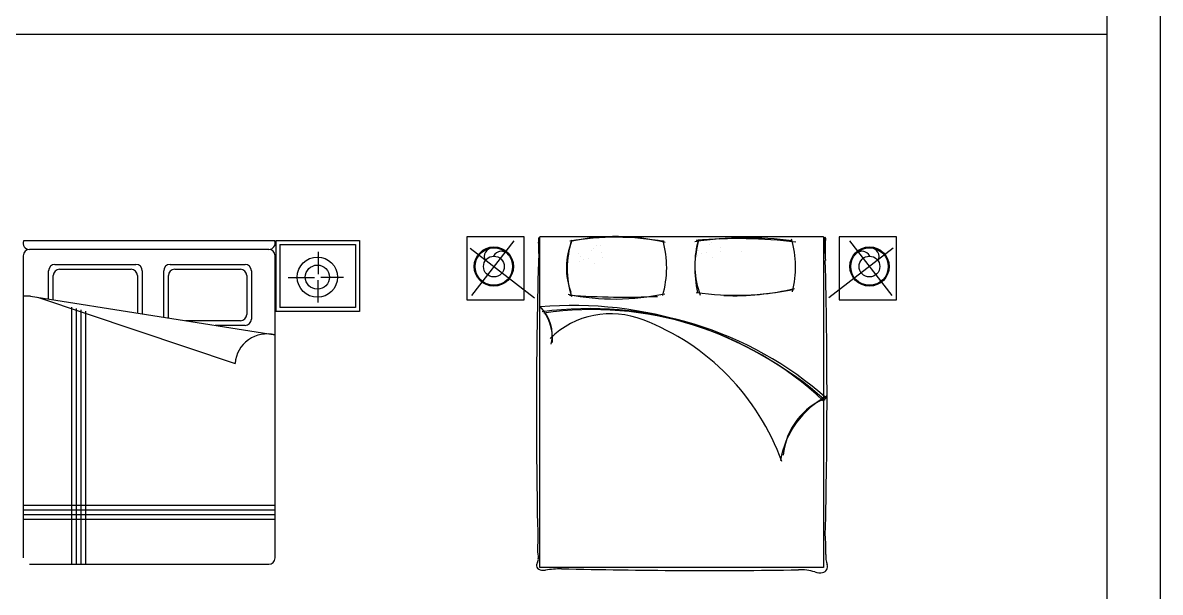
# Model space of a CAD drawing. Header units: inches. Extents: x 7.5 to 50, y 15.4 to 40.2.
# Drawn here: x 42.75 to 49.97, y 20.6 to 24.22 of the extents above; entities that cross this region are included whole.
import ezdxf

# ---------------------------------------------------------------- set-up
doc = ezdxf.new("R2010")
doc.units = ezdxf.units.IN
doc.header["$MEASUREMENT"] = 0
for name, color, linetype in [('02', 2, 'Continuous'), ('1', 1, 'Continuous'), ('4', 4, 'Continuous'), ('kadrbm', 4, 'Continuous')]:
    doc.layers.add(name, color=color, linetype=linetype)

# ---------------------------------------------------------------- blocks, each defined once
blk = doc.blocks.new('kadrbm')
at = {"layer": 'kadrbm', "color": 4}
blk.add_lwpolyline([(0, 0), (0, 24.7972), (21, 24.7972), (21, 0), (0, 0)], close=True, dxfattribs=at)
blk.add_lwpolyline([(20.6631, 0.3257), (20.6631, 24.4603), (0.3369, 24.4603), (0.3369, 0.3257), (20.6631, 0.3257)], dxfattribs=at)

msp = doc.modelspace()

# ---------------------------------------------------------------- linework, layer by layer
at = {"layer": '02'}
for p, q in [((44.3493, 22.8338), (42.7545, 22.8338)), ((44.3576, 22.8354), (44.8874, 22.8354)), ((44.3576, 22.8354), (44.3576, 22.3854)), ((44.8874, 22.8354), (44.8874, 22.3854)), ((47.8347, 22.8588), (46.0347, 22.8588)), ((46.0347, 20.7588), (46.0347, 22.8588)), ((47.8347, 22.8588), (47.8347, 20.7588)), ((44.3119, 22.7796), (42.7919, 22.7796)), ((44.3826, 22.8104), (44.3826, 22.4104)), ((44.3826, 22.8104), (44.8624, 22.8104)), ((44.6252, 22.7651), (44.6252, 22.6219)), ((44.8624, 22.8104), (44.8624, 22.4104)), ((42.7519, 22.7396), (42.7519, 20.8196)), ((44.3519, 20.8196), (44.3519, 22.7396)), ((42.9133, 22.4669), (42.9133, 22.644)), ((42.9533, 22.684), (43.4677, 22.684)), ((42.9833, 22.654), (43.4377, 22.654)), ((43.5077, 22.644), (43.5077, 22.3703)), ((43.6445, 22.3485), (43.6445, 22.644)), ((43.6845, 22.684), (44.1619, 22.684)), ((43.7145, 22.654), (44.1319, 22.654)), ((44.2019, 22.644), (44.2019, 22.3365)), ((42.9433, 22.4627), (42.9433, 22.614)), ((43.4777, 22.614), (43.4777, 22.375)), ((43.6745, 22.3437), (43.6745, 22.614)), ((44.1719, 22.614), (44.1719, 22.3665)), ((44.4354, 22.6019), (44.602, 22.6019)), ((44.6252, 22.442), (44.6252, 22.5852)), ((44.7874, 22.6019), (44.6429, 22.6019)), ((42.7975, 22.4833), (42.7519, 22.4833)), ((42.7975, 22.4833), (44.3519, 22.236)), ((42.8426, 22.4769), (44.0975, 22.0552)), ((43.0608, 20.7796), (43.0608, 22.4136)), ((43.0908, 20.7796), (43.0908, 22.4049)), ((44.8624, 22.4104), (44.3826, 22.4104)), ((43.1208, 20.7796), (43.1208, 22.3963)), ((43.1508, 20.7796), (43.1508, 22.3876)), ((44.8874, 22.3854), (44.3576, 22.3854)), ((44.1319, 22.3265), (43.7829, 22.3265)), ((44.1619, 22.2965), (43.9715, 22.2965)), ((44.3519, 21.153), (42.7519, 21.153)), ((44.3519, 21.123), (42.7519, 21.123)), ((44.3519, 21.093), (42.7519, 21.093)), ((44.3519, 21.063), (42.7519, 21.063)), ((42.7919, 20.7796), (44.3119, 20.7796)), ((47.8347, 20.7588), (46.0347, 20.7588))]:
    msp.add_line(p, q, dxfattribs=at)
for points in [[(45.5697, 22.8588), (45.5697, 22.4588), (45.9347, 22.4588), (45.9347, 22.8588), (45.5697, 22.8588)], [(47.9347, 22.8588), (47.9347, 22.4588), (48.2997, 22.4588), (48.2997, 22.8588), (47.9347, 22.8588)]]:
    msp.add_lwpolyline(points, dxfattribs=at)
for centre, radius in [((45.7418, 22.6709), 0.1247), ((48.1276, 22.6709), 0.1247), ((44.6207, 22.6035), 0.128), ((45.7418, 22.6709), 0.0659), ((48.1276, 22.6709), 0.0659), ((44.6207, 22.6035), 0.0768)]:
    msp.add_circle(centre, radius, dxfattribs=at)
for centre, radius, start, end in [((42.7919, 22.8196), 0.04, 159.28843, 270), ((44.3119, 22.8196), 0.04, 270, 20.71157), ((46.0337, 22.8452), 0.00911, 71.46681, 182.29387), ((46.3648, 22.8584), 0.3405, 182.29387, 185.33169), ((46.8174, 22.6577), 0.6096, 162.69787, 196.83532), ((46.5136, 21.1446), 1.7126, 79.60404, 99.72988), ((46.5158, 21.5601), 1.3017, 76.05724, 102.40006), ((46.1925, 22.6655), 0.6469, 343.9555, 15.37061), ((47.6988, 22.6588), 0.6805, 164.34082, 192.97052), ((47.3479, 20.6006), 2.2522, 82.61966, 98.39875), ((47.2875, 19.8431), 3.0052, 82.89214, 94.96846), ((47.056, 22.667), 0.6028, 345.00501, 17.1342), ((47.8357, 22.8452), 0.00911, 357.70613, 108.53319), ((47.8414, 22.8485), 0.00898, 353.17593, 75.56448), ((47.5046, 22.8584), 0.3405, 354.66831, 357.70613), ((47.2893, 22.9146), 0.565, 350.2785, 353.17593), ((42.7919, 22.7396), 0.04, 90, 180), ((44.3119, 22.7396), 0.04, 0, 90), ((45.602, 22.7872), 0.4257, 355.62283, 5.33169), ((46.6547, 22.6616), 0.4518, 157.99113, 199.98358), ((47.5914, 22.6835), 0.5729, 165.61221, 199.78565), ((48.2674, 22.7872), 0.4257, 174.66831, 184.37717), ((51.0742, 22.7952), 3.228, 179.57316, 181.50752), ((81.314, 21.7444), 35.3021, 178.35999, 181.32306), ((13.2976, 21.8469), 34.5604, 358.54135, 1.43145), ((42.9533, 22.644), 0.04, 90, 180), ((42.9833, 22.614), 0.04, 90, 180), ((43.4377, 22.614), 0.04, 0, 90), ((43.4677, 22.644), 0.04, 0, 90), ((43.6845, 22.644), 0.04, 90, 180), ((43.7145, 22.614), 0.04, 90, 180), ((44.1319, 22.614), 0.04, 0, 90), ((44.1619, 22.644), 0.04, 0, 90), ((46.5121, 23.9604), 1.4959, 258.5049, 282.17667), ((46.574, 27.0642), 4.5877, 265.60178, 272.59454), ((47.277, 24.3384), 1.8497, 262.23233, 281.49719), ((47.263, 24.1682), 1.6826, 267.95445, 283.33938), ((45.8635, 22.234), 0.2489, 347.01209, 46.86208), ((46.2473, 19.9983), 2.4253, 48.78843, 95.01632), ((45.808, 22.212), 0.306, 355.70855, 42.0373), ((46.3472, 20.1206), 2.283, 48.51937, 97.52656), ((44.1319, 22.3665), 0.04, 270, 0), ((44.1619, 22.3365), 0.04, 270, 0), ((46.3665, 20.2477), 2.1495, 46.95372, 98.24065), ((46.4854, 21.817), 0.5543, 68.38167, 134.14772), ((46.1491, 20.9232), 1.5092, 19.66512, 69.01266), ((44.3001, 22.0395), 0.2032, 75.23701, 175.56467), ((48.1247, 21.3433), 0.5706, 117.70869, 170.36831), ((48.0037, 21.4363), 0.425, 109.90824, 175.21552), ((46.4709, 20.868), 1.3795, 358.91862, 4.12177), ((46.4671, 20.8834), 0.4481, 174.12093, 188.65546), ((44.3119, 20.8196), 0.04, 270, 0), ((45.9894, 20.8107), 0.0351, 326.29651, 8.65546), ((48.0016, 20.8292), 0.152, 175.18775, 200.25014), ((46.0464, 20.7727), 0.0334, 146.29651, 184.77327), ((46.0425, 20.7724), 0.0295, 184.77327, 255.40706), ((46.0572, 20.8286), 0.0876, 255.40706, 277.58314), ((46.2184, 19.6176), 1.1341, 92.39327, 97.58314), ((47.1127, 59.3511), 38.6119, 268.60256, 270.83634), ((47.6909, 20.444), 0.2997, 72.63698, 92.8075), ((47.8239, 20.7636), 0.0374, 279.73202, 20.25014), ((47.8122, 20.8318), 0.1066, 252.63698, 279.73202)]:
    msp.add_arc(centre, radius, start, end, dxfattribs=at)
at = {"layer": '1'}
for p, q in [((29.3117, 24.1479), (49.6379, 24.1479)), ((47.1461, 22.8405), (47.1461, 22.8405)), ((47.1725, 22.8414), (47.1725, 22.8414)), ((46.3619, 22.7741), (46.3619, 22.7741)), ((46.3716, 22.7846), (46.3716, 22.7846)), ((46.3943, 22.8033), (46.3943, 22.8033)), ((46.4207, 22.8043), (46.4207, 22.8043)), ((47.0319, 22.7888), (47.0319, 22.7888)), ((47.0429, 22.77), (47.0429, 22.77)), ((47.1137, 22.8112), (47.1137, 22.8112)), ((47.1234, 22.8217), (47.1234, 22.8217)), ((47.1786, 22.795), (47.1786, 22.795)), ((47.1825, 22.7654), (47.1825, 22.7654)), ((47.3149, 22.7672), (47.3149, 22.7672)), ((46.2801, 22.7517), (46.2801, 22.7517)), ((46.2862, 22.7054), (46.2862, 22.7054)), ((46.2911, 22.7329), (46.2911, 22.7329)), ((46.31, 22.7174), (46.31, 22.7174)), ((46.3435, 22.7229), (46.3435, 22.7229)), ((46.3787, 22.6924), (46.3787, 22.6924)), ((46.4268, 22.7579), (46.4268, 22.7579)), ((46.4307, 22.7282), (46.4307, 22.7282)), ((47.038, 22.7425), (47.038, 22.7425)), ((47.0618, 22.7545), (47.0618, 22.7545)), ((47.0953, 22.76), (47.0953, 22.76)), ((47.1305, 22.7295), (47.1305, 22.7295)), ((47.5925, 22.0118), (47.5925, 22.0118))]:
    msp.add_line(p, q, dxfattribs=at)
at = {"layer": '4'}
for p, q in [((45.8679, 22.8336), (45.5991, 22.487)), ((48.0015, 22.8336), (48.2703, 22.487)), ((45.5901, 22.7886), (45.9992, 22.4713)), ((48.2792, 22.7886), (47.8702, 22.4713))]:
    msp.add_line(p, q, dxfattribs=at)
for centre in [(45.7418, 22.6709), (48.1276, 22.6709)]:
    msp.add_circle(centre, 0.1191, dxfattribs=at)
for centre, radius, start, end in [((45.7361, 22.7347), 0.055, 92.63051, 208.63738), ((45.7899, 22.7108), 0.0573, 37.01902, 153.32222), ((48.0794, 22.7108), 0.0573, 26.67778, 142.98098), ((48.1332, 22.7347), 0.055, 331.36262, 87.36949)]:
    msp.add_arc(centre, radius, start, end, dxfattribs=at)

# ---------------------------------------------------------------- block references
at = {"layer": 'kadrbm'}
msp.add_blockref('kadrbm', (28.9748, 15.4325), dxfattribs=at)

doc.saveas('drawing.dxf')
